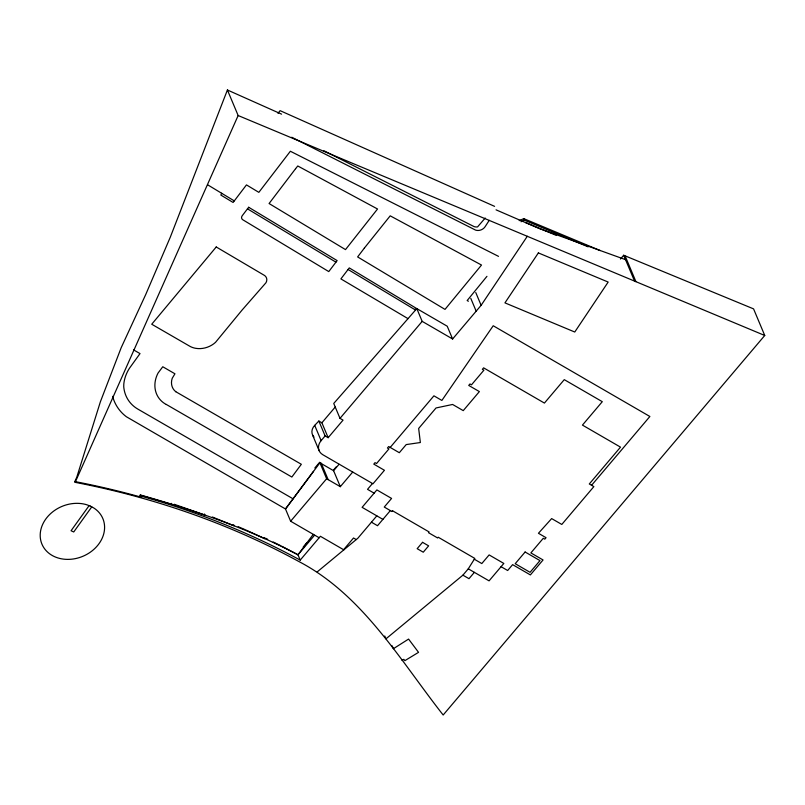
<?xml version="1.0" encoding="UTF-8"?>
<svg xmlns="http://www.w3.org/2000/svg" width="805" height="805" viewBox="0 0 805 805"><rect width="100%" height="100%" fill="white"/><g stroke="black" fill="none" stroke-linecap="round" stroke-linejoin="round"><path stroke-width="1.21" d="M281.569 114.149L227.413 89.989L170.318 237.123L145.715 294.56L121.193 347.69L100.384 401.776L76.807 477.113L74.835 481.551L75.167 482.346A853.109 698.831 -22.8 0 1 298.977 561.578C362.753 594.945 400.145 660.291 443.173 715.011L764.75 335.484L753.571 308.879L623.674 255.255L620.464 259.049M207.73 184.858L221.606 193.24L220.882 195.092L233.098 202.458L246.461 184.898L258.838 192.355L290.364 151.249L498.506 256.362M75.167 482.346L238.149 115.528L227.413 89.989M343.836 549.855L320.4 536.281L300.215 560.109L297.981 554.786C248.081 528.402 194.347 510.279 140.181 494.924L140.633 495.991L139.849 497.51L139.406 496.444L141.74 497.128M384.76 635.98L385.967 638.848L462.905 575.162L468.279 568.823L474.819 558.418L438.212 537.217L437.598 537.951L428.471 532.669L429.095 531.934L392.488 510.732M489.239 220.339L485.153 226.638A7.627 6.571 -24 0 1 479.941 230.24L479.025 230.401A7.627 6.571 -24 0 1 475.463 230.049L291.752 137.242M314 437.085A12.145 9.499 -14.3 0 1 314.705 425.372L318.85 421.025L325.119 435.928L328.158 437.689L343.041 420.119L340.002 418.359L333.743 403.456L416.809 308.597L422.182 321.366L452.601 338.986L481.128 305.316L527.285 236.298L764.75 335.484M89.103 505.641L71.061 530.747L73.728 531.974L91.76 506.868M313.517 471.328L285.493 508.981L290.635 521.227L319.162 537.75M281.921 546.343L297.981 554.786L313.215 534.389M277.987 113.294L280.1 110.657L494.582 206.352M485.214 218.034L477.556 226.909A7.627 6.571 -24 0 1 474.004 226.557L323.892 150.726M486.945 276.336L467.172 300.537L468.369 301.261M328.158 437.689L321.889 422.786L335.212 407.068M501.072 566.69L507.663 570.504L512.624 564.647L530.374 574.921L543.053 559.958L530.877 552.914L543.284 538.273L544.804 539.159L546.052 537.69L538.444 533.282L551.656 518.581L561.799 524.447L593.859 486.612L589.29 483.976L620.504 447.137L582.448 425.1L602.291 401.675L564.265 379.648L544.422 403.074L483.614 367.855L482.366 369.324L483.896 370.199L471.489 384.84L469.969 383.965L468.721 385.424L479.377 391.592L463.247 410.631L452.601 404.462L436.028 407.964L418.66 428.451L420.351 442.529L406.213 444.581L399.32 452.712L388.674 446.544L387.436 448.013L388.956 448.888L376.549 463.529L375.029 462.654L373.792 464.113L384.438 470.281L372.997 483.785L322.805 454.714A12.075 9.891 -22.8 0 1 321.125 440.637L325.119 435.928M340.002 418.359L422.182 321.366M314.815 467.997L319.686 462.251L326.629 478.754L340.314 486.673L352.721 472.032M333.683 469.818L336.098 466.96M290.635 521.227L326.629 478.754M340.314 486.673L333.602 470.714L339.026 464.304M303.223 547.008L307.067 542.469M297.981 554.786L314.554 535.224M390.194 447.429L433.915 395.829L441.875 400.437L493.213 325.753L649.877 416.487L591.574 485.294M372.494 483.483L367.533 489.339L374.124 493.163M343.594 549.714L353.516 538.002L356.243 539.581M376.821 515.844L357.792 538.293L317.21 571.892M390.345 510.591L377.525 525.715L371.437 522.193M391.864 511.467L392.588 510.793M474.366 572.345L468.993 578.684L462.905 575.162M519.205 220.64L523.773 218.638L600.228 250.566M521.016 221.737L524.447 220.238L588.153 246.843M140.633 495.991L154.781 500.016A864.329 708.018 -22.8 0 1 300.215 560.109M174.212 504.262L204.923 515.079L204.47 514.013M625.525 259.653L539.41 228.61L496.051 209.843M212.399 517.001L234.084 525.806L233.631 524.739M525.605 222.572L556.507 235.473M238.149 115.528L527.285 236.298M238.159 526.681L244.951 529.589M246.078 530.072L264.845 538.736L264.402 537.67M265.499 538.213L267.693 539.29M273.177 541.996L280.844 545.78M416.809 308.597L447.228 326.216L452.601 338.986M318.85 421.025L321.889 422.786M133.519 349.843L140.01 353.596L129.404 368.328A36.899 31.345 -33.9 0 0 123.799 384.096L123.739 386.722A38.409 32.623 -33.9 0 0 137.856 409.101L293.06 498.808M333.602 470.714L319.917 462.784L285.493 508.981L126.395 416.749A51.299 43.581 -33.9 0 1 112.609 396.322M391.965 511.527L384.257 507.059L391.582 498.426L376.871 489.913L362.109 507.331L382.898 519.376M474.205 559.153L481.803 563.56L489.128 554.917L503.829 563.44L489.068 580.858L468.279 568.823M175.782 391.703L301.342 464.284L291.853 477.033L166.303 404.452M416.789 308.617L349.269 267.914L340.897 278.902L408.014 318.639M221.606 193.24L234.295 200.888M247.477 208.837L335.947 262.168M348.072 269.484L415.541 310.056L415.098 309.019M625.203 256.131L635.94 281.68M623.674 255.255L634.421 280.794M523.773 218.638L524.447 220.238M475.765 292.537L481.128 305.316M470.804 298.393L476.168 311.173M314.705 425.372L321.125 440.637M312.602 435.113L319.243 450.891M321.205 463.127L328.148 479.629M401.916 659.838L402.138 660.372L403.848 659.325L404.855 660.663L418.54 652.342L408.578 639.079L393.383 648.719L392.176 645.841M171.405 503.356L171.857 504.423L140.301 495.196L139.517 496.715A853.109 698.831 -22.8 0 0 74.835 481.551M175.772 391.713A15.285 12.991 -33.9 0 1 172.23 378.27L174.947 373.792L162.771 366.758L158.062 373.037A28.688 24.371 -33.9 0 0 166.273 404.492M538.364 252.911L504.946 302.871L574.76 332.022L608.167 282.062L538.364 252.911M216.233 246.974L151.732 324.234L189.668 346.17A20.316 16.643 -22.8 0 0 195.786 348.334L198.05 348.585A20.316 16.643 -22.8 0 0 215.499 342.367L242.033 310.116L265.972 282.736A7.507 6.138 -19.5 0 0 264.714 275.572L216.233 246.974M248.675 207.267L242.225 215.74A3.25 2.817 -29.6 0 0 242.778 219.755L328.772 271.587L337.134 260.599L248.675 207.267M295.596 168.688L269.081 203.534L345.506 249.61L377.535 208.998L297.77 165.981L295.596 168.688M364.373 248.071L357.631 256.926L445.004 309.392L481.511 265.046L390.204 215.831L364.373 248.071M422.545 542.329L417.171 548.678L423.259 552.2L428.632 545.86L422.545 542.329M525.112 551.999L515.2 563.701L530.062 572.315L539.974 560.612L525.112 551.999M90.492 506.174L86.859 504.785A33.025 27.048 -22.8 0 0 40.21 534.51A33.025 27.048 -22.8 0 0 85.129 555.269A33.025 27.048 -22.8 0 0 93.813 507.995L90.492 506.174"/></g></svg>
